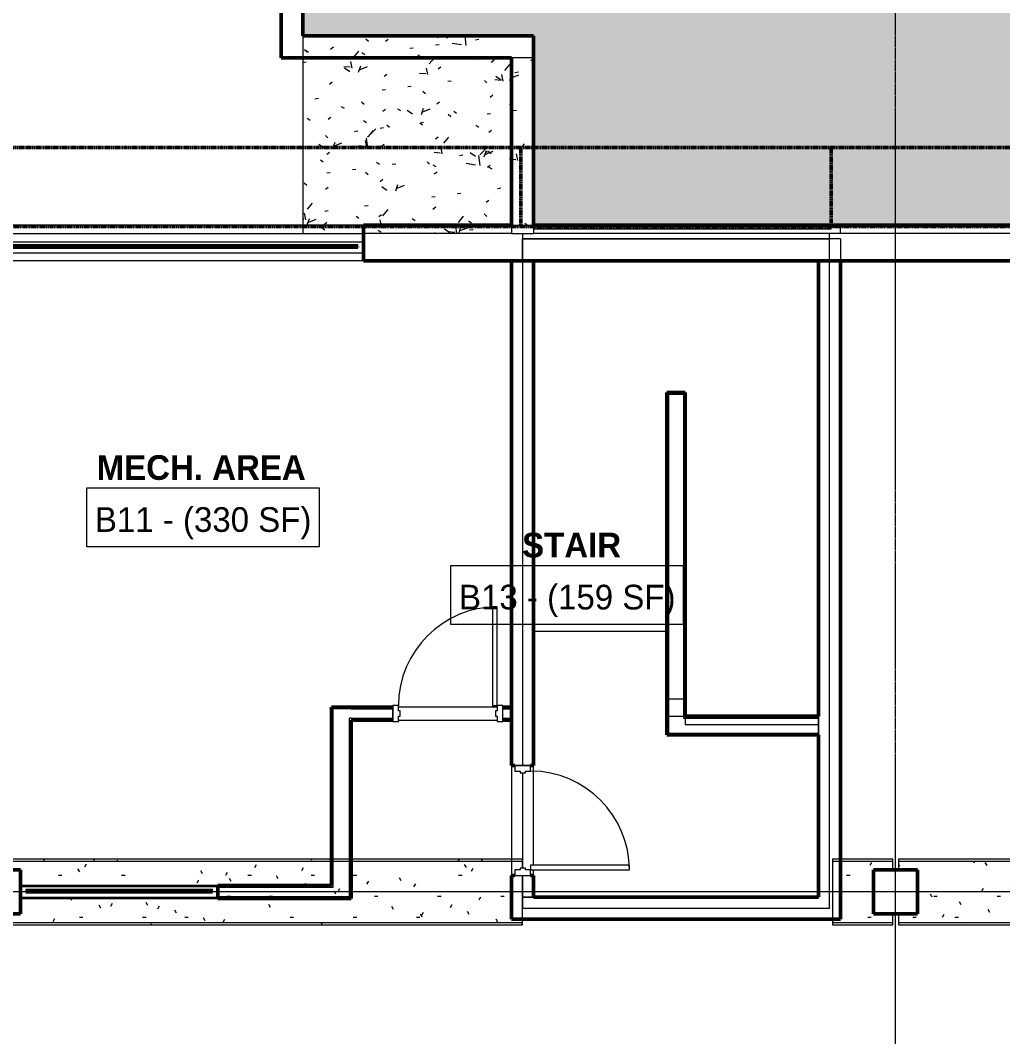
# Model space of a CAD drawing. Header units: inches. Extents: x -4235 to -464, y 9706 to 12365.
# Drawn here: x -2819.4 to -2461.2, y 11794.4 to 12164.9 of the extents above; entities that cross this region are included whole.
import ezdxf

# ---------------------------------------------------------------- set-up
doc = ezdxf.new("R2010")
doc.units = ezdxf.units.IN
doc.header["$MEASUREMENT"] = 0
doc.linetypes.add('Dash 1_16_', pattern=[0.125, 0.0625, -0.0625])
doc.linetypes.add('Grid Line 1_2_', pattern=[0.875, 0.5, -0.125, 0.125, -0.125])
for name, color, linetype, lineweight in [('0-1', 7, 'Continuous', 5), ('0-3', 7, 'Continuous', 9), ('0-4', 254, 'Continuous', 9), ('A-AREA-IDEN', 2, 'Continuous', 9), ('A-DOOR-1', 90, 'Continuous', 20), ('A-DOOR-2', 7, 'Continuous', 9), ('A-DOOR-FRAM-1', 90, 'Continuous', 20), ('A-FLOR-1', 254, 'Continuous', 9), ('A-FLOR-2', 7, 'Continuous', 9), ('A-FLOR-3', 50, 'Continuous', 9), ('A-FLOR-5', 192, 'Continuous', 9), ('A-FLOR-PATT-1', 9, 'Continuous', 9), ('A-GLAZ-CWMG', 51, 'Continuous', 9), ('A-GLAZ-CWMG-1', 254, 'Continuous', 9), ('A-GLAZ-CWMG-2', 7, 'Continuous', 9), ('A-GLAZ-CWMG-3', 250, 'Continuous', 50), ('A-GLAZ-CWMG-4', 51, 'Continuous', 50), ('A-WALL', 113, 'Continuous', 13), ('A-WALL-1', 10, 'Continuous', 13), ('A-WALL-2', 250, 'Continuous', 50), ('A-WALL-3', 50, 'Continuous', 9), ('A-WALL-4', 254, 'Continuous', 9), ('A-WALL-5', 7, 'Continuous', 9), ('A-WALL-6', 113, 'Continuous', 9), ('C-PROP-LINE-1', 91, 'Dash 1_16_', 50), ('C-TOPO-1', 9, 'Continuous', 9), ('I-WALL-1', 250, 'Continuous', 50), ('I-WALL-2', 7, 'Continuous', 9), ('I-WALL-3', 50, 'Continuous', 9), ('I-WALL-4', 254, 'Continuous', 9), ('S-BEAM', 12, 'Continuous', 9), ('S-BEAM-1', 9, 'Continuous', 9), ('S-COLS', 52, 'Continuous', 9), ('S-COLS-1', 52, 'Continuous', 50), ('S-FNDN-5', 32, 'Continuous', 50), ('S-FNDN-6', 32, 'Continuous', 9), ('S-GRID-1', 1, 'Grid Line 1_2_', 9)]:
    doc.layers.add(name, color=color, linetype=linetype, lineweight=lineweight)
doc.styles.add('Century Gothic', font='ufonts.com_century-gothic.ttf', dxfattribs={"height": 9})
doc.styles.add('Century Gothic_B', font='GOTHICB.TTF', dxfattribs={"height": 9})

# ---------------------------------------------------------------- blocks, each defined once
blk = doc.blocks.new('CTR  - Topography_rvt-1-BACKGROUND - RCP - BASEMENT FLOOR')
at = {"layer": 'C-TOPO-1'}
h = blk.add_hatch(dxfattribs=at)
h.set_pattern_fill('FP_1', color=256, style=0, pattern_type=2)
h.set_pattern_definition([(0, (0, 0), (24, 24), [24, -24]), (0, (0, 9), (24, 24), [24, -24]), (0, (0, 18), (24, 24), [24, -24]), (90, (3, 21), (-24, 24), [24, -24]), (90, (12, 21), (-24, 24), [24, -24]), (90, (21, 21), (-24, 24), [24, -24])])
h.paths.add_polyline_path([(-678.06, 9706.2), (-501.03, 9706.2), (-501.03, 12268.83), (-1943.32, 12268.83), (-1943.32, 12141.44), (-1999.32, 12141.44), (-1999.32, 12268.83), (-2304.95, 12268.83), (-2304.95, 12224.44), (-2360.95, 12224.44), (-2360.95, 12268.83), (-2632.32, 12268.83), (-2632.32, 12224.44), (-2716.32, 12224.44), (-2716.32, 12268.83), (-3088.32, 12268.83), (-3088.32, 12224.44), (-3144.32, 12224.44), (-3144.32, 12268.83), (-3631.32, 12268.83), (-3631.32, 12224.44), (-3687.32, 12224.44), (-3687.32, 12268.83), (-3884.17, 12268.83), (-3905.01, 12267.01), (-3925.21, 12261.6), (-3944.17, 12252.76), (-3961.3, 12240.76), (-3976.09, 12225.97), (-3988.09, 12208.83), (-3996.93, 12189.88), (-4002.34, 12169.67), (-4004.17, 12148.83), (-4004.17, 12112.59), (-3902.72, 12112.59), (-3902.72, 11835.24), (-3832.32, 11835.24), (-3832.32, 12090.19), (-3144.32, 12090.19), (-3144.32, 12159.19), (-3088.32, 12159.19), (-3088.32, 12219.19), (-2716.32, 12219.19), (-2716.32, 12159.19), (-2632.32, 12159.19), (-2632.32, 12090.19), (-1940.32, 12090.19), (-1940.32, 12087.19), (-626.72, 12087.19), (-626.72, 9891.19), (-1055.4, 9891.19), (-1055.67, 9890.92), (-1109.44, 9835.81), (-1136.83, 9817.85), (-1154.94, 9809.4), (-1246.44, 9776.62), (-1265.55, 9776.62), (-1324.87, 9744.17), (-1349.58, 9737.55), (-1404.58, 9715.77), (-1455.99, 9712.98), (-1466.92, 9706.2), (-729.54, 9706.2)], flags=0)
blk = doc.blocks.new('HOLLOW METAL - COMMON_3-0 x 7-0 - HM DOOR-2191985-BACKGROUND - RCP - BASEMENT FLOOR')
at = {"layer": 'A-DOOR-1'}
for p, q in [((18, 39.125), (16.25, 39.125)), ((16.25, 39.125), (16.25, 3.125)), ((18, 3.125), (18, 39.125)), ((16.25, 3.125), (18, 3.125))]:
    blk.add_line(p, q, dxfattribs=at)
at = {"layer": 'A-DOOR-2'}
blk.add_arc((18, 3.125), 36, 90, 180, dxfattribs=at)
at = {"layer": 'A-DOOR-FRAM-1'}
for p, q in [((-18, 3.125), (-20, 3.125)), ((-20, 3.125), (-20, -2.625)), ((-18, 1.1875), (-18, 3.125)), ((-17.375, 1.1875), (-18, 1.1875)), ((-17.375, -0.6875), (-17.375, 1.1875)), ((18, 1.1875), (17.375, 1.1875)), ((17.375, 1.1875), (17.375, -0.6875)), ((18, 3.125), (18, 1.1875)), ((20, 3.125), (18, 3.125)), ((20, -2.625), (20, 3.125)), ((-20, -2.625), (-18, -2.625)), ((-18, -2.625), (-18, -0.6875)), ((-18, -0.6875), (-17.375, -0.6875)), ((17.375, -0.6875), (18, -0.6875)), ((18, -0.6875), (18, -2.625)), ((18, -2.625), (20, -2.625))]:
    blk.add_line(p, q, dxfattribs=at)
blk = doc.blocks.new('Rectangular Mullion - Louver Frame-2233455-BACKGROUND - RCP - BASEMENT FLOOR')
at = {"layer": 'A-GLAZ-CWMG-1'}
blk.add_line((-2747.32, 11845.19), (-2747.32, 11849.19), dxfattribs=at)
at = {"layer": 'A-GLAZ-CWMG-2'}
for p, q in [((-2819.32, 11849.19), (-2747.32, 11849.19)), ((-2819.32, 11845.19), (-2747.32, 11845.19))]:
    blk.add_line(p, q, dxfattribs=at)
blk = doc.blocks.new('Rectangular Mullion - louver-2233453-BACKGROUND - RCP - BASEMENT FLOOR')
at = {"layer": 'A-GLAZ-CWMG-2'}
for p, q in [((-2817.32, 11848.14), (-2749.32, 11848.14)), ((-2817.32, 11848.14), (-2817.32, 11847.28)), ((-2749.32, 11847.28), (-2749.32, 11848.14))]:
    blk.add_line(p, q, dxfattribs=at)
at = {"layer": 'A-GLAZ-CWMG-3'}
for p, q in [((-2817.32, 11847.19), (-2817.32, 11847.28)), ((-2817.32, 11847.28), (-2749.32, 11847.28)), ((-2749.32, 11847.19), (-2817.32, 11847.19)), ((-2749.32, 11847.28), (-2749.32, 11847.19))]:
    blk.add_line(p, q, dxfattribs=at)
blk = doc.blocks.new('CTR - 1st Phase - Common Walls_rvt-1-BACKGROUND - RCP - BASEMENT FLOOR')
at = {"layer": 'A-WALL-1'}
for p, q in [((-2705.32, 11848.94), (-2705.32, 11913.94)), ((-2699.32, 11913.94), (-2705.32, 11913.94)), ((-2698.7, 11913.94), (-2699.32, 11913.94)), ((-2698.7, 11913.94), (-2683.51, 11913.94)), ((-2643.51, 11913.94), (-2640.32, 11913.94)), ((-2699.32, 11845.44), (-2699.32, 11910.44)), ((-2698.7, 11910.44), (-2699.32, 11910.44)), ((-2698.7, 11910.44), (-2683.51, 11910.44)), ((-2643.51, 11910.44), (-2640.32, 11910.44)), ((-2747.32, 11848.94), (-2705.95, 11848.94)), ((-2705.95, 11848.94), (-2705.32, 11848.94)), ((-2747.32, 11845.44), (-2705.95, 11845.44)), ((-2705.95, 11845.44), (-2705.32, 11845.44)), ((-2705.32, 11845.44), (-2699.32, 11845.44))]:
    blk.add_line(p, q, dxfattribs=at)
at = {"layer": 'I-WALL-1'}
for p, q in [((-2705.95, 11849.56), (-2705.95, 11914.56)), ((-2705.95, 11914.56), (-2705.32, 11914.56)), ((-2705.32, 11914.56), (-2698.7, 11914.56)), ((-2698.7, 11914.56), (-2683.51, 11914.56)), ((-2643.51, 11914.56), (-2640.32, 11914.56)), ((-2640.32, 11914.56), (-2640.32, 11909.81)), ((-2698.7, 11909.81), (-2698.7, 11844.81)), ((-2683.51, 11909.81), (-2698.7, 11909.81)), ((-2640.32, 11909.81), (-2643.51, 11909.81)), ((-2747.32, 11844.81), (-2747.32, 11849.56)), ((-2747.32, 11849.56), (-2705.95, 11849.56)), ((-2705.95, 11844.81), (-2747.32, 11844.81)), ((-2699.32, 11844.81), (-2705.95, 11844.81)), ((-2698.7, 11844.81), (-2699.32, 11844.81))]:
    blk.add_line(p, q, dxfattribs=at)
at = {"layer": 'I-WALL-2'}
for p, q in [((-2645.51, 11914.56), (-2681.51, 11914.56)), ((-2681.51, 11909.81), (-2645.51, 11909.81)), ((-2747.32, 11849.56), (-2819.32, 11849.56)), ((-2819.32, 11844.81), (-2747.32, 11844.81))]:
    blk.add_line(p, q, dxfattribs=at)
at = {"layer": 'I-WALL-3'}
blk.add_line((-2683.51, 11909.81), (-2683.51, 11914.56), dxfattribs=at)
at = {"layer": 'I-WALL-4'}
for p, q in [((-2747.32, 11849.56), (-2747.32, 11849.19)), ((-2747.32, 11845.19), (-2747.32, 11844.81))]:
    blk.add_line(p, q, dxfattribs=at)
at = {"layer": '0-3'}
for name, p in [('HOLLOW METAL - COMMON_3-0 x 7-0 - HM DOOR-2191985-BACKGROUND - RCP - BASEMENT FLOOR', (-2663.51, 11911.94)), ('Rectangular Mullion - Louver Frame-2233455-BACKGROUND - RCP - BASEMENT FLOOR', (0, 0)), ('Rectangular Mullion - louver-2233453-BACKGROUND - RCP - BASEMENT FLOOR', (0, 0))]:
    blk.add_blockref(name, p, dxfattribs=at)
blk = doc.blocks.new('HOLLOW METAL - STAIR DOOR 3-0 x 7-0-2453423-BACKGROUND - RCP - BASEMENT FLOOR')
at = {"layer": 'A-DOOR-1'}
for p, q in [((18, 39.25), (16.25, 39.25)), ((16.25, 39.25), (16.25, 3.25)), ((18, 3.25), (18, 39.25)), ((16.25, 3.25), (18, 3.25))]:
    blk.add_line(p, q, dxfattribs=at)
at = {"layer": 'A-DOOR-2'}
blk.add_arc((18, 3.25), 36, 90, 180, dxfattribs=at)
at = {"layer": 'A-DOOR-FRAM-1'}
for p, q in [((-18, 3.25), (-20, 3.25)), ((-20, 3.25), (-20, -2.5)), ((-18, 1.3125), (-18, 3.25)), ((-17.375, 1.3125), (-18, 1.3125)), ((-17.375, -0.5625), (-17.375, 1.3125)), ((18, 1.3125), (17.375, 1.3125)), ((17.375, 1.3125), (17.375, -0.5625)), ((18, 3.25), (18, 1.3125)), ((20, 3.25), (18, 3.25)), ((20, -2.5), (20, 3.25)), ((-20, -2.5), (-18, -2.5)), ((-18, -2.5), (-18, -0.5625)), ((-18, -0.5625), (-17.375, -0.5625)), ((17.375, -0.5625), (18, -0.5625)), ((18, -0.5625), (18, -2.5)), ((18, -2.5), (20, -2.5))]:
    blk.add_line(p, q, dxfattribs=at)
blk = doc.blocks.new('CTR - 1st Phase -Stairs _ Elevators_rvt-1-BACKGROUND - RCP - BASEMENT FLOOR')
at = {"layer": 'A-FLOR-1'}
for p, q in [((-2632.32, 11856.94), (-2632.32, 11942.19)), ((-2583.7, 11942.19), (-2583.7, 11917.56)), ((-2583.66, 11917.56), (-2576.98, 11917.56)), ((-2576.95, 11917.56), (-2576.95, 11908.19)), ((-2576.95, 11908.19), (-2528.32, 11908.19)), ((-2528.32, 11904.44), (-2528.32, 11845.19)), ((-2632.32, 11845.19), (-2632.32, 11855.19)), ((-2528.32, 11845.19), (-2632.32, 11845.19))]:
    blk.add_line(p, q, dxfattribs=at)
at = {"layer": 'A-FLOR-2'}
blk.add_line((-2632.32, 11942.19), (-2583.7, 11942.19), dxfattribs=at)
at = {"layer": 'A-FLOR-3'}
blk.add_line((-2528.32, 11908.19), (-2528.32, 11904.44), dxfattribs=at)
at = {"layer": 'A-WALL-1'}
for p, q in [((-2583.07, 12028.56), (-2583.07, 11911.19)), ((-2583.07, 12028.56), (-2577.57, 12028.56)), ((-2577.57, 12028.56), (-2577.57, 11911.19)), ((-2583.07, 11911.19), (-2583.07, 11910.56)), ((-2583.07, 11910.56), (-2583.07, 11905.06)), ((-2577.57, 11911.19), (-2577.57, 11910.56)), ((-2577.57, 11910.56), (-2528.32, 11910.56)), ((-2528.32, 11911.19), (-2528.32, 11910.56)), ((-2528.32, 11910.56), (-2528.32, 11905.06)), ((-2583.07, 11905.06), (-2528.32, 11905.06)), ((-2528.32, 11905.06), (-2528.32, 11904.44))]:
    blk.add_line(p, q, dxfattribs=at)
at = {"layer": 'A-WALL-2'}
for p, q in [((-2640.32, 11893.19), (-2640.32, 12077.19)), ((-2640.32, 12077.19), (-2632.32, 12077.19)), ((-2632.32, 12077.19), (-2632.32, 11893.19)), ((-2528.32, 11911.19), (-2528.32, 12077.19)), ((-2528.32, 12077.19), (-2520.32, 12077.19)), ((-2520.32, 12077.19), (-2520.32, 11845.19)), ((-2528.32, 11845.19), (-2528.32, 11904.44)), ((-2639.07, 11893.19), (-2640.32, 11893.19)), ((-2632.32, 11893.19), (-2633.32, 11893.19)), ((-2640.32, 11837.19), (-2640.32, 11853.19)), ((-2640.32, 11853.19), (-2639.07, 11853.19)), ((-2633.32, 11853.19), (-2632.32, 11853.19)), ((-2632.32, 11853.19), (-2632.32, 11845.19)), ((-2632.32, 11845.19), (-2528.32, 11845.19)), ((-2520.32, 11845.19), (-2520.32, 11837.19)), ((-2632.32, 11837.19), (-2640.32, 11837.19)), ((-2520.32, 11837.19), (-2632.32, 11837.19))]:
    blk.add_line(p, q, dxfattribs=at)
at = {"layer": 'A-WALL-3'}
for p, q in [((-2636.32, 12085.19), (-2524.32, 12085.19)), ((-2632.32, 12077.19), (-2636.32, 12077.19)), ((-2636.32, 12077.19), (-2632.32, 12077.19)), ((-2632.32, 12077.19), (-2636.32, 12077.19)), ((-2528.32, 12077.19), (-2632.32, 12077.19)), ((-2524.32, 12077.19), (-2528.32, 12077.19)), ((-2528.32, 12077.19), (-2520.32, 12077.19)), ((-2524.32, 12077.19), (-2528.32, 12077.19)), ((-2632.32, 12053.19), (-2632.32, 11997.19)), ((-2528.32, 11908.19), (-2528.32, 11911.19)), ((-2639.07, 11893.19), (-2633.32, 11893.19)), ((-2639.07, 11853.19), (-2633.32, 11853.19)), ((-2636.32, 11845.19), (-2632.32, 11845.19))]:
    blk.add_line(p, q, dxfattribs=at)
at = {"layer": 'A-WALL-4'}
for p, q in [((-2520.32, 12085.19), (-2636.32, 12085.19)), ((-2636.32, 12077.19), (-2636.32, 12085.19)), ((-2520.32, 12085.19), (-2520.32, 12077.19)), ((-2632.32, 12077.19), (-2632.32, 12053.19)), ((-2632.32, 12077.19), (-2528.32, 12077.19)), ((-2528.32, 11911.19), (-2528.32, 12077.19)), ((-2632.32, 11997.19), (-2632.32, 11942.19)), ((-2640.32, 11893.19), (-2639.07, 11893.19)), ((-2633.32, 11893.19), (-2632.32, 11893.19)), ((-2640.32, 11853.19), (-2639.07, 11853.19)), ((-2633.32, 11853.19), (-2632.32, 11853.19)), ((-2632.32, 11845.19), (-2636.32, 11845.19))]:
    blk.add_line(p, q, dxfattribs=at)
at = {"layer": 'A-WALL-5'}
for p, q in [((-2640.32, 11893.19), (-2640.32, 11853.19)), ((-2632.32, 11856.94), (-2632.32, 11893.19)), ((-2632.32, 11853.19), (-2632.32, 11855.19))]:
    blk.add_line(p, q, dxfattribs=at)
at = {"layer": 'I-WALL-1'}
for p, q in [((-2583.7, 11911.19), (-2583.7, 12029.19)), ((-2583.7, 12029.19), (-2583.07, 12029.19)), ((-2583.07, 12029.19), (-2577.57, 12029.19)), ((-2577.57, 12029.19), (-2576.95, 12029.19)), ((-2576.95, 12029.19), (-2576.95, 11911.19)), ((-2583.7, 11905.06), (-2583.7, 11911.19)), ((-2576.95, 11911.19), (-2528.32, 11911.19)), ((-2583.7, 11904.44), (-2583.7, 11905.06)), ((-2528.32, 11904.44), (-2583.7, 11904.44))]:
    blk.add_line(p, q, dxfattribs=at)
at = {"layer": 'I-WALL-3'}
for p, q in [((-2583.7, 11911.19), (-2576.95, 11911.19)), ((-2528.32, 11904.44), (-2528.32, 11911.19))]:
    blk.add_line(p, q, dxfattribs=at)
at = {"layer": 'I-WALL-4'}
for p, q in [((-2583.7, 11942.19), (-2583.7, 12029.19)), ((-2576.95, 12029.19), (-2583.7, 12029.19)), ((-2576.95, 12029.19), (-2576.95, 11917.56)), ((-2583.7, 11911.19), (-2583.7, 11904.44)), ((-2576.95, 11911.19), (-2528.32, 11911.19)), ((-2528.32, 11904.44), (-2583.7, 11904.44))]:
    blk.add_line(p, q, dxfattribs=at)
at = {"layer": '0-4', "rotation": 269.9999999999901}
blk.add_blockref('HOLLOW METAL - STAIR DOOR 3-0 x 7-0-2453423-BACKGROUND - RCP - BASEMENT FLOOR', (-2636.57, 11873.19), dxfattribs=at)
blk = doc.blocks.new('Concrete-Rectangular-Column - ONE-1856735-BACKGROUND - RCP - BASEMENT FLOOR')
at = {"layer": 'S-COLS-1'}
for p, q in [((-8, 8), (8, 8)), ((-8, -8), (-8, 8)), ((8, 8), (8, -8)), ((8, -8), (-8, -8))]:
    blk.add_line(p, q, dxfattribs=at)
blk = doc.blocks.new('Rectangular Mullion - louver-2917461-BACKGROUND - RCP - BASEMENT FLOOR')
at = {"layer": 'A-GLAZ-CWMG'}
for p, q in [((-2836.32, 12083.14), (-2696.32, 12083.14)), ((-2836.32, 12083.14), (-2836.32, 12082.28)), ((-2696.32, 12082.28), (-2696.32, 12083.14))]:
    blk.add_line(p, q, dxfattribs=at)
at = {"layer": 'A-GLAZ-CWMG-4'}
for p, q in [((-2836.32, 12082.19), (-2836.32, 12082.28)), ((-2836.32, 12082.28), (-2696.32, 12082.28)), ((-2696.32, 12082.19), (-2836.32, 12082.19)), ((-2696.32, 12082.28), (-2696.32, 12082.19))]:
    blk.add_line(p, q, dxfattribs=at)
blk = doc.blocks.new('Rectangular Mullion - Louver Frame-2917463-BACKGROUND - RCP - BASEMENT FLOOR')
at = {"layer": 'A-GLAZ-CWMG'}
for p, q in [((-2838.32, 12084.19), (-2838.32, 12080.19)), ((-2838.32, 12084.19), (-2694.32, 12084.19)), ((-2694.32, 12080.19), (-2694.32, 12084.19)), ((-2838.32, 12080.19), (-2694.32, 12080.19))]:
    blk.add_line(p, q, dxfattribs=at)
blk = doc.blocks.new('Inverted Tee Beam - 24IT32-2580779-BACKGROUND - RCP - BASEMENT FLOOR')
at = {"layer": 'S-BEAM-1'}
h = blk.add_hatch(dxfattribs=at)
h.set_pattern_fill('FP_26', color=256, style=0, pattern_type=2)
h.set_pattern_definition([(180, (-2512.262, 11847.189), (-30.72, -7.68), [1.267, -21.773, 1.267, -21.773, -122.88]), (180, (-2512.262, 11847.189), (-30.72, -7.68), [-46.08, 1.267, -44.813, 1.267, -21.773, -53.76]), (180, (-2512.262, 11847.189), (-30.72, -7.68), [-115.2, 1.267, -14.093, 1.267, -37.133]), (300, (-2523.782, 11843.349), (22.011075, -22.7643004), [1.267, -21.773, 1.267, -21.773, -122.88]), (300, (-2523.782, 11843.349), (22.011075, -22.7643004), [-46.08, 1.267, -44.813, 1.267, -21.773, -53.76]), (300, (-2523.782, 11843.349), (22.011075, -22.7643004), [-115.2, 1.267, -14.093, 1.267, -37.133]), (60, (-2527.622, 11827.989), (8.708925, 30.4443004), [1.267, -21.773, 1.267, -21.773, -122.88]), (60, (-2527.622, 11827.989), (8.708925, 30.4443004), [-46.08, 1.267, -44.813, 1.267, -21.773, -53.76]), (60, (-2527.622, 11827.989), (8.708925, 30.4443004), [-115.2, 1.267, -14.093, 1.267, -37.133])])
h.paths.add_polyline_path([(11.05, 11.21), (-11.02, 11.21), (-11.02, 8), (-3.94, 8), (-3.94, -8), (-11.02, -8), (-11.02, -11.21), (11.05, -11.21), (11.05, 10)], flags=0)
at = {"layer": 'S-BEAM'}
for p, q in [((-11.02, 12), (-11.02, 11.21)), ((11.05, 12), (-11.02, 12)), ((-11.02, 11.21), (-11.02, 8)), ((11.05, 11.21), (-11.02, 11.21)), ((11.05, 11.21), (11.05, 12)), ((11.05, 10), (11.05, 11.21)), ((11.05, -11.21), (11.05, 10)), ((-11.02, -8), (-11.02, -11.21)), ((-11.02, -11.21), (-11.02, -12)), ((8.06, -11.21), (-11.02, -11.21)), ((8.06, -12), (-11.02, -12)), ((9.66, -11.21), (8.06, -11.21)), ((9.76, -12), (8.06, -12)), ((9.83, -11.21), (9.68, -11.21)), ((9.93, -12), (9.78, -12)), ((11.05, -11.21), (9.85, -11.21)), ((11.05, -12), (9.95, -12)), ((11.05, -12), (11.05, -11.21))]:
    blk.add_line(p, q, dxfattribs=at)
blk = doc.blocks.new('Inverted Tee Beam - 24IT32-2543523-BACKGROUND - RCP - BASEMENT FLOOR')
at = {"layer": 'S-BEAM-1'}
h = blk.add_hatch(dxfattribs=at)
h.set_pattern_fill('FP_27', color=256, style=0, pattern_type=2)
h.set_pattern_definition([(180, (-2336.699, 5899.201), (-30.72, -5.431), [1.267, -21.773, 1.267, -21.773, -122.88]), (180, (-2336.699, 5899.201), (-30.72, -5.431), [-46.08, 1.267, -44.813, 1.267, -21.773, -53.76]), (180, (-2336.699, 5899.201), (-30.72, -5.431), [-115.2, 1.267, -14.093, 1.267, -37.133]), (309.232, (-2348.219, 5896.486), (19.350573, -12.838379), [1.002, -17.213, 1.002, -114.358]), (309.232, (-2348.219, 5896.486), (19.350573, -12.838379), [-19.217, -17.213, 1.002, -35.428, -60.716]), (309.232, (-2348.219, 5896.486), (19.350573, -12.838379), [-72.859, 1.002, -17.213, 1.002, -41.499]), (309.232, (-2348.219, 5896.486), (19.350573, -12.838379), [-92.075, -11.141, 1.002, -29.356]), (50.768, (-2352.059, 5885.625), (11.3700044, 24.785848), [1.002, -17.213, 1.002, -114.358]), (50.768, (-2352.059, 5885.625), (11.3700044, 24.785848), [-19.217, -17.213, 1.002, -35.428, -60.716]), (50.768, (-2352.059, 5885.625), (11.3700044, 24.785848), [-72.859, 1.002, -17.213, 1.002, -41.499]), (50.768, (-2352.059, 5885.625), (11.3700044, 24.785848), [-92.075, -11.141, 1.002, -29.356])])
h.paths.add_polyline_path([(162.48, 12), (-171.56, 12), (-171.56, 11.21), (162.48, 11.21)], flags=0)
h = blk.add_hatch(dxfattribs=at)
h.set_pattern_fill('FP_28', color=256, style=0, pattern_type=2)
h.set_pattern_definition([(180, (-2336.699, 11847.189), (-30.72, -7.68), [1.267, -21.773, 1.267, -21.773, -122.88]), (180, (-2336.699, 11847.189), (-30.72, -7.68), [-46.08, 1.267, -44.813, 1.267, -21.773, -53.76]), (180, (-2336.699, 11847.189), (-30.72, -7.68), [-115.2, 1.267, -14.093, 1.267, -37.133]), (300, (-2348.219, 11843.349), (22.011075, -22.7643004), [1.267, -21.773, 1.267, -21.773, -122.88]), (300, (-2348.219, 11843.349), (22.011075, -22.7643004), [-46.08, 1.267, -44.813, 1.267, -21.773, -53.76]), (300, (-2348.219, 11843.349), (22.011075, -22.7643004), [-115.2, 1.267, -14.093, 1.267, -37.133]), (60, (-2352.059, 11827.989), (8.708925, 30.4443004), [1.267, -21.773, 1.267, -21.773, -122.88]), (60, (-2352.059, 11827.989), (8.708925, 30.4443004), [-46.08, 1.267, -44.813, 1.267, -21.773, -53.76]), (60, (-2352.059, 11827.989), (8.708925, 30.4443004), [-115.2, 1.267, -14.093, 1.267, -37.133])])
h.paths.add_polyline_path([(162.48, 11.21), (-171.56, 11.21), (-171.56, -11.21), (162.48, -11.21), (162.48, -8), (155.62, -8), (155.62, 8), (162.48, 8)], flags=0)
h.paths.add_polyline_path([(-155.38, 8), (-155.38, -8), (-171.38, -8), (-171.38, 8)], flags=0)
h = blk.add_hatch(dxfattribs=at)
h.set_pattern_fill('FP_29', color=256, style=0, pattern_type=2)
h.set_pattern_definition([(180, (-2336.699, 5947.988), (-30.72, -5.431), [1.267, -21.773, 1.267, -21.773, -122.88]), (180, (-2336.699, 5947.988), (-30.72, -5.431), [-46.08, 1.267, -44.813, 1.267, -21.773, -53.76]), (180, (-2336.699, 5947.988), (-30.72, -5.431), [-115.2, 1.267, -14.093, 1.267, -37.133]), (309.232, (-2348.219, 5945.273), (19.350573, -12.838379), [1.002, -17.213, 1.002, -114.358]), (309.232, (-2348.219, 5945.273), (19.350573, -12.838379), [-19.217, -17.213, 1.002, -35.428, -60.716]), (309.232, (-2348.219, 5945.273), (19.350573, -12.838379), [-72.859, 1.002, -17.213, 1.002, -41.499]), (309.232, (-2348.219, 5945.273), (19.350573, -12.838379), [-92.075, -11.141, 1.002, -29.356]), (50.768, (-2352.059, 5934.412), (11.3700044, 24.785848), [1.002, -17.213, 1.002, -114.358]), (50.768, (-2352.059, 5934.412), (11.3700044, 24.785848), [-19.217, -17.213, 1.002, -35.428, -60.716]), (50.768, (-2352.059, 5934.412), (11.3700044, 24.785848), [-72.859, 1.002, -17.213, 1.002, -41.499]), (50.768, (-2352.059, 5934.412), (11.3700044, 24.785848), [-92.075, -11.141, 1.002, -29.356])])
h.paths.add_polyline_path([(162.48, -11.21), (-171.56, -11.21), (-171.56, -12), (162.48, -12)], flags=0)
at = {"layer": 'S-BEAM'}
for p, q in [((-171.56, 12), (-171.56, 11.21)), ((162.48, 12), (-171.56, 12)), ((-171.56, 11.21), (-171.56, -11.21)), ((162.48, 11.21), (-171.56, 11.21)), ((162.48, 11.21), (162.48, 12)), ((162.48, 8), (162.48, 11.21)), ((162.48, -11.21), (162.48, -8)), ((-171.56, -11.21), (-171.56, -12)), ((162.48, -11.21), (-171.56, -11.21)), ((162.48, -12), (-171.56, -12)), ((162.48, -12), (162.48, -11.21))]:
    blk.add_line(p, q, dxfattribs=at)
blk = doc.blocks.new('Inverted Tee Beam - 24IT32-2580780-BACKGROUND - RCP - BASEMENT FLOOR')
at = {"layer": 'S-BEAM-1'}
h = blk.add_hatch(dxfattribs=at)
h.set_pattern_fill('FP_105', color=256, style=0, pattern_type=2)
h.set_pattern_definition([(180, (-2731.762, 5899.201), (-30.72, -5.431), [1.267, -21.773, 1.267, -21.773, -122.88]), (180, (-2731.762, 5899.201), (-30.72, -5.431), [-46.08, 1.267, -44.813, 1.267, -21.773, -53.76]), (180, (-2731.762, 5899.201), (-30.72, -5.431), [-115.2, 1.267, -14.093, 1.267, -37.133]), (309.232, (-2743.282, 5896.486), (19.350573, -12.838379), [1.002, -17.213, 1.002, -114.358]), (309.232, (-2743.282, 5896.486), (19.350573, -12.838379), [-19.217, -17.213, 1.002, -35.428, -60.716]), (309.232, (-2743.282, 5896.486), (19.350573, -12.838379), [-72.859, 1.002, -17.213, 1.002, -41.499]), (309.232, (-2743.282, 5896.486), (19.350573, -12.838379), [-92.075, -11.141, 1.002, -29.356]), (50.768, (-2747.122, 5885.625), (11.3700044, 24.785848), [1.002, -17.213, 1.002, -114.358]), (50.768, (-2747.122, 5885.625), (11.3700044, 24.785848), [-19.217, -17.213, 1.002, -35.428, -60.716]), (50.768, (-2747.122, 5885.625), (11.3700044, 24.785848), [-72.859, 1.002, -17.213, 1.002, -41.499]), (50.768, (-2747.122, 5885.625), (11.3700044, 24.785848), [-92.075, -11.141, 1.002, -29.356])])
h.paths.add_polyline_path([(94.43, 12), (-95.43, 12), (-95.43, 11.21), (94.43, 11.21)], flags=0)
h = blk.add_hatch(dxfattribs=at)
h.set_pattern_fill('FP_106', color=256, style=0, pattern_type=2)
h.set_pattern_definition([(180, (-2731.762, 11847.189), (-30.72, -7.68), [1.267, -21.773, 1.267, -21.773, -122.88]), (180, (-2731.762, 11847.189), (-30.72, -7.68), [-46.08, 1.267, -44.813, 1.267, -21.773, -53.76]), (180, (-2731.762, 11847.189), (-30.72, -7.68), [-115.2, 1.267, -14.093, 1.267, -37.133]), (300, (-2743.282, 11843.349), (22.011075, -22.7643004), [1.267, -21.773, 1.267, -21.773, -122.88]), (300, (-2743.282, 11843.349), (22.011075, -22.7643004), [-46.08, 1.267, -44.813, 1.267, -21.773, -53.76]), (300, (-2743.282, 11843.349), (22.011075, -22.7643004), [-115.2, 1.267, -14.093, 1.267, -37.133]), (60, (-2747.122, 11827.989), (8.708925, 30.4443004), [1.267, -21.773, 1.267, -21.773, -122.88]), (60, (-2747.122, 11827.989), (8.708925, 30.4443004), [-46.08, 1.267, -44.813, 1.267, -21.773, -53.76]), (60, (-2747.122, 11827.989), (8.708925, 30.4443004), [-115.2, 1.267, -14.093, 1.267, -37.133])])
h.paths.add_polyline_path([(87.56, 11.21), (-95.43, 11.21), (-95.43, -6), (-92.69, -6), (-92.69, -8), (-94.63, -8), (-94.63, -8.63), (-95.43, -8.63), (-95.43, -11.21), (94.43, -11.21), (94.43, -8), (87.56, -8), (87.56, -2), (15.56, -2), (15.56, 2), (87.56, 2), (87.56, 8), (94.43, 8), (94.43, 11.21)], flags=0)
h = blk.add_hatch(dxfattribs=at)
h.set_pattern_fill('FP_107', color=256, style=0, pattern_type=2)
h.set_pattern_definition([(180, (-2731.762, 5947.988), (-30.72, -5.431), [1.267, -21.773, 1.267, -21.773, -122.88]), (180, (-2731.762, 5947.988), (-30.72, -5.431), [-46.08, 1.267, -44.813, 1.267, -21.773, -53.76]), (180, (-2731.762, 5947.988), (-30.72, -5.431), [-115.2, 1.267, -14.093, 1.267, -37.133]), (309.232, (-2743.282, 5945.273), (19.350573, -12.838379), [1.002, -17.213, 1.002, -114.358]), (309.232, (-2743.282, 5945.273), (19.350573, -12.838379), [-19.217, -17.213, 1.002, -35.428, -60.716]), (309.232, (-2743.282, 5945.273), (19.350573, -12.838379), [-72.859, 1.002, -17.213, 1.002, -41.499]), (309.232, (-2743.282, 5945.273), (19.350573, -12.838379), [-92.075, -11.141, 1.002, -29.356]), (50.768, (-2747.122, 5934.412), (11.3700044, 24.785848), [1.002, -17.213, 1.002, -114.358]), (50.768, (-2747.122, 5934.412), (11.3700044, 24.785848), [-19.217, -17.213, 1.002, -35.428, -60.716]), (50.768, (-2747.122, 5934.412), (11.3700044, 24.785848), [-72.859, 1.002, -17.213, 1.002, -41.499]), (50.768, (-2747.122, 5934.412), (11.3700044, 24.785848), [-92.075, -11.141, 1.002, -29.356])])
h.paths.add_polyline_path([(94.43, -11.21), (-95.43, -11.21), (-95.43, -12), (94.43, -12)], flags=0)
at = {"layer": 'S-BEAM'}
for p, q in [((-95.43, 12), (-95.43, 11.21)), ((94.43, 12), (-95.43, 12)), ((-95.43, 11.21), (-95.43, 10)), ((94.43, 11.21), (-95.43, 11.21)), ((94.43, 11.21), (94.43, 12)), ((94.43, 8), (94.43, 11.21)), ((-95.43, 10), (-95.43, -6)), ((-95.43, -8.63), (-95.43, -11.21)), ((94.43, -11.21), (94.43, -8)), ((-95.43, -11.21), (-95.43, -12)), ((-91.44, -11.21), (-95.43, -11.21)), ((-91.44, -12), (-95.43, -12)), ((-33.06, -11.21), (-91.44, -11.21)), ((-33.06, -12), (-91.44, -12)), ((-25.81, -11.21), (-33.06, -11.21)), ((-25.81, -12), (-33.06, -12)), ((94.43, -11.21), (-25.81, -11.21)), ((94.43, -12), (-25.81, -12)), ((94.43, -12), (94.43, -11.21))]:
    blk.add_line(p, q, dxfattribs=at)
blk = doc.blocks.new('Family - ___-2835860-BACKGROUND - RCP - BASEMENT FLOOR')
at = {"layer": 'C-PROP-LINE-1'}
for p, q in [((-2636.92, 12118.59), (-3860.72, 12118.59)), ((-2636.92, 12118.59), (-2636.92, 12089.69)), ((-2523.72, 12089.69), (-2523.72, 12118.59)), ((-2067.92, 12118.59), (-2523.72, 12118.59)), ((-2636.92, 12089.69), (-2523.72, 12089.69))]:
    blk.add_line(p, q, dxfattribs=at)
blk = doc.blocks.new('Family - ___-2835903-BACKGROUND - RCP - BASEMENT FLOOR')
at = {"layer": 'C-PROP-LINE-1'}
blk.add_line((-2096.82, 12089.69), (-3831.82, 12089.69), dxfattribs=at)
blk = doc.blocks.new('Family - ___-2835932-BACKGROUND - RCP - BASEMENT FLOOR')
at = {"layer": 'C-PROP-LINE-1'}
blk.add_line((-2067.92, 12118.59), (-3860.72, 12118.59), dxfattribs=at)

msp = doc.modelspace()

# ---------------------------------------------------------------- hatches: boundary and pattern name
at = {"layer": 'A-FLOR-PATT-1'}
h = msp.add_hatch(dxfattribs=at)
h.set_pattern_fill('FP_108', color=256, style=0, pattern_type=2)
h.set_pattern_definition([(49.994, (0, 7.108), (27.536416, -2.41688), [2.88, -31.676]), (355.001, (0, 7.108), (-5.32987, 28.87828), [2.304, -25.344]), (100.454, (2.295, 6.907), (22.214293, 26.473126), [2.447, -26.918]), (46.178, (0, 14.786), (40.9714, -6.36516), [4.32, -47.515]), (96.637, (3.415, 14.256), (35.89067, 37.40185), [3.671, -40.377]), (351.186, (0, 14.786), (35.88532, 37.39903), [3.456, -38.016]), (20.996, (3.84, 12.866), (22.915722, -15.45967), [2.88, -31.679]), (326.006, (3.84, 12.866), (9.334234, 27.846196), [2.304, -25.342]), (71.448, (5.75, 11.578), (32.26224, 12.376414), [2.447, -26.919]), (37.494, (0, 7.108), (0.470389, 12.783082), [1.267, -23.768, 1.267, -24.459, -25.438]), (37.494, (0, 7.108), (0.470389, 12.783082), [-50.761, 1.267, -24.171]), (7.498, (0, 7.108), (10.103501, 15.141894), [1.267, -13.402, 1.267, -23.194, -9.696]), (7.498, (0, 7.108), (10.103501, 15.141894), [-39.129, 1.267, -8.429]), (327.506, (-8.563, 7.108), (20.495647, -0.863708), [1.267, -8.332, 1.267, -28.683, -39.742]), (327.506, (-8.563, 7.108), (20.495647, -0.863708), [-39.55, 1.267, -38.474]), (317.506, (-12.403, 7.108), (22.388663, 3.847799), [1.267, -11.212, 1.267, -18.622, -28.221]), (317.506, (-12.403, 7.108), (22.388663, 3.847799), [-32.368, 1.267, -26.954])])
h.paths.add_polyline_path([(-2632.32, 12087.19), (-2632.32, 12159.19), (-2716.32, 12159.19), (-2716.32, 12087.19), (-2636.32, 12087.19)], flags=0)

# ---------------------------------------------------------------- linework, layer by layer
at = {"layer": 'A-AREA-IDEN', "flags": 128}
for points in [[(-2795.18, 11994.41), (-2710.41, 11994.41), (-2710.41, 11972.91), (-2795.18, 11972.91)], [(-2662.44, 11966.13), (-2577.67, 11966.13), (-2577.67, 11944.63), (-2662.44, 11944.63)]]:
    msp.add_lwpolyline(points, close=True, dxfattribs=at)
at = {"layer": 'A-FLOR-5'}
for p, q in [((-2716.32, 12151.19), (-2716.32, 12087.19)), ((-3832.32, 12087.19), (-2694.32, 12087.19)), ((-2640.32, 12087.19), (-2632.32, 12087.19)), ((-2636.32, 12087.19), (-2636.32, 11893.19)), ((-2524.32, 11841.19), (-2524.32, 12087.19)), ((-2636.32, 11890.56), (-2636.32, 11855.81)), ((-2636.32, 11853.19), (-2636.32, 11841.19)), ((-2636.32, 11841.19), (-2524.32, 11841.19))]:
    msp.add_line(p, q, dxfattribs=at)
at = {"layer": 'A-WALL'}
for p, q in [((-2640.32, 12090.19), (-2640.32, 12087.19)), ((-2632.32, 12090.19), (-2632.32, 12087.19)), ((-2640.32, 12087.19), (-2694.32, 12087.19)), ((-1943.32, 12087.19), (-2632.32, 12087.19))]:
    msp.add_line(p, q, dxfattribs=at)
at = {"layer": 'A-WALL-6'}
for p, q in [((-2632.32, 12089.69), (-2520.32, 12089.69)), ((-2523.72, 12088.94), (-2523.72, 12089.69)), ((-2520.32, 12087.19), (-2520.32, 12089.69)), ((-2632.32, 12088.94), (-2523.72, 12088.94)), ((-2636.32, 12085.19), (-2524.32, 12085.19))]:
    msp.add_line(p, q, dxfattribs=at)
at = {"layer": 'S-FNDN-5'}
for p, q in [((-2716.32, 12219.19), (-2716.32, 12159.19)), ((-2724.32, 12151.19), (-2724.32, 12211.19)), ((-2716.32, 12159.19), (-2632.32, 12159.19)), ((-2632.32, 12159.19), (-2632.32, 12090.19)), ((-2640.32, 12151.19), (-2724.32, 12151.19)), ((-2640.32, 12090.19), (-2640.32, 12151.19)), ((-2694.32, 12090.19), (-2640.32, 12090.19)), ((-2694.32, 12077.19), (-2694.32, 12090.19)), ((-2632.32, 12090.19), (-1940.32, 12090.19)), ((-1953.32, 12077.19), (-2694.32, 12077.19))]:
    msp.add_line(p, q, dxfattribs=at)
at = {"layer": 'S-FNDN-6'}
for p, q in [((-2716.32, 12159.19), (-2716.32, 12151.19)), ((-2632.32, 12151.19), (-2640.32, 12151.19)), ((-2694.32, 12090.19), (-2838.32, 12090.19)), ((-2640.32, 12090.19), (-2632.32, 12090.19)), ((-2640.32, 12087.19), (-2694.32, 12087.19)), ((-2694.32, 12077.19), (-2838.32, 12077.19))]:
    msp.add_line(p, q, dxfattribs=at)
at = {"layer": 'S-GRID-1'}
for p, q in [((-2500.32, 9836.18), (-2500.32, 12302.98)), ((-464.45, 11847.19), (-4185.7, 11847.19))]:
    msp.add_line(p, q, dxfattribs=at)

# ---------------------------------------------------------------- block references
at = {"layer": '0-1'}
for name in ['CTR  - Topography_rvt-1-BACKGROUND - RCP - BASEMENT FLOOR', 'CTR - 1st Phase -Stairs _ Elevators_rvt-1-BACKGROUND - RCP - BASEMENT FLOOR', 'CTR - 1st Phase - Common Walls_rvt-1-BACKGROUND - RCP - BASEMENT FLOOR']:
    msp.add_blockref(name, (0, 0), dxfattribs=at)
at = {"layer": 'A-GLAZ-CWMG'}
for name in ['Rectangular Mullion - Louver Frame-2917463-BACKGROUND - RCP - BASEMENT FLOOR', 'Rectangular Mullion - louver-2917461-BACKGROUND - RCP - BASEMENT FLOOR']:
    msp.add_blockref(name, (0, 0), dxfattribs=at)
at = {"layer": 'C-PROP-LINE-1'}
for name in ['Family - ___-2835860-BACKGROUND - RCP - BASEMENT FLOOR', 'Family - ___-2835932-BACKGROUND - RCP - BASEMENT FLOOR', 'Family - ___-2835903-BACKGROUND - RCP - BASEMENT FLOOR']:
    msp.add_blockref(name, (0, 0), dxfattribs=at)
at = {"layer": 'S-BEAM', "rotation": 180}
for name, p in [('Inverted Tee Beam - 24IT32-2580780-BACKGROUND - RCP - BASEMENT FLOOR', (-2731.76, 11847.19)), ('Inverted Tee Beam - 24IT32-2580779-BACKGROUND - RCP - BASEMENT FLOOR', (-2512.26, 11847.19)), ('Inverted Tee Beam - 24IT32-2543523-BACKGROUND - RCP - BASEMENT FLOOR', (-2336.7, 11847.19))]:
    msp.add_blockref(name, p, dxfattribs=at)
at = {"layer": 'S-COLS'}
for p in [(-2827.32, 11847.19), (-2500.32, 11847.19)]:
    msp.add_blockref('Concrete-Rectangular-Column - ONE-1856735-BACKGROUND - RCP - BASEMENT FLOOR', p, dxfattribs=at)

# ---------------------------------------------------------------- texts
at = {"layer": 'A-AREA-IDEN', "char_height": 9, "attachment_point": 1}
for s, insert, width, style in [('MECH. AREA', (-2791.55, 12006.37), 93.627, 'Century Gothic_B'), ('B11 - (330 SF)', (-2792.18, 11987.41), 95.142, 'Century Gothic'), ('STAIR', (-2636.44, 11978.1), 39.39, 'Century Gothic_B'), ('B13 - (159 SF)', (-2659.44, 11959.13), 95.142, 'Century Gothic')]:
    msp.add_mtext(s, dxfattribs=dict(at, insert=insert, width=width, style=style))

doc.saveas('drawing.dxf')
